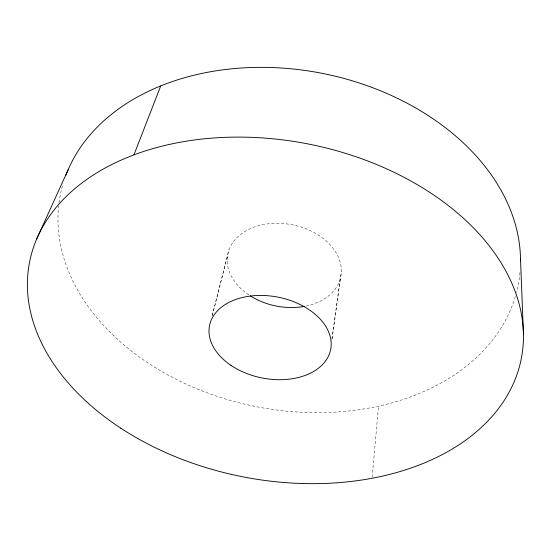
<?xml version="1.0" encoding="UTF-8"?>
<svg xmlns="http://www.w3.org/2000/svg" width="551" height="551" viewBox="0 0 551 551"><rect width="100%" height="100%" fill="white"/><g stroke="black" fill="none" stroke-linecap="round" stroke-linejoin="round"><path stroke-width="0.41" stroke-dasharray="2.75 2.07" d="M372.132 477.421L378.537 406.17M331.929 339.313L340.408 278.145M332.019 338.837L341.324 271.691M212.287 315.344L229.044 249.658M212.19 315.819L227.453 255.981M248.845 294.909A57.607 41.421 11.1 0 1 246.152 230.752A57.607 41.421 11.1 0 1 332.625 247.716A57.607 41.421 11.1 0 1 305.895 306.101M519.986 272.476A233.321 169.887 11.1 0 1 516.466 292.485M515.33 296.521A233.321 169.887 11.1 0 1 255.967 406.604A233.321 169.887 11.1 0 1 58.633 206.074M59.026 202.74A233.321 169.887 11.1 0 1 63.083 183.703"/><path stroke-width="0.83" d="M133.934 154.886L160.727 85.908M36.738 238.879L68.083 169.873M520.502 258.639L523.45 334.374M304.276 306.411A57.607 41.421 11.1 0 1 250.223 295.811M65.941 175.197A233.321 169.887 11.1 0 1 319.752 72.877A233.321 169.887 11.1 0 1 520.516 261.098M230.862 365.285A61.746 41.194 11.1 0 0 330.283 351.207A61.746 41.194 11.1 0 0 249.148 296.231A61.746 41.194 11.1 0 0 230.862 365.285M120.703 428.12A250.56 169.598 11.1 0 0 520.681 361.608A250.56 169.598 11.1 0 0 184.909 141.414A250.56 169.598 11.1 0 0 120.703 428.12"/></g></svg>
